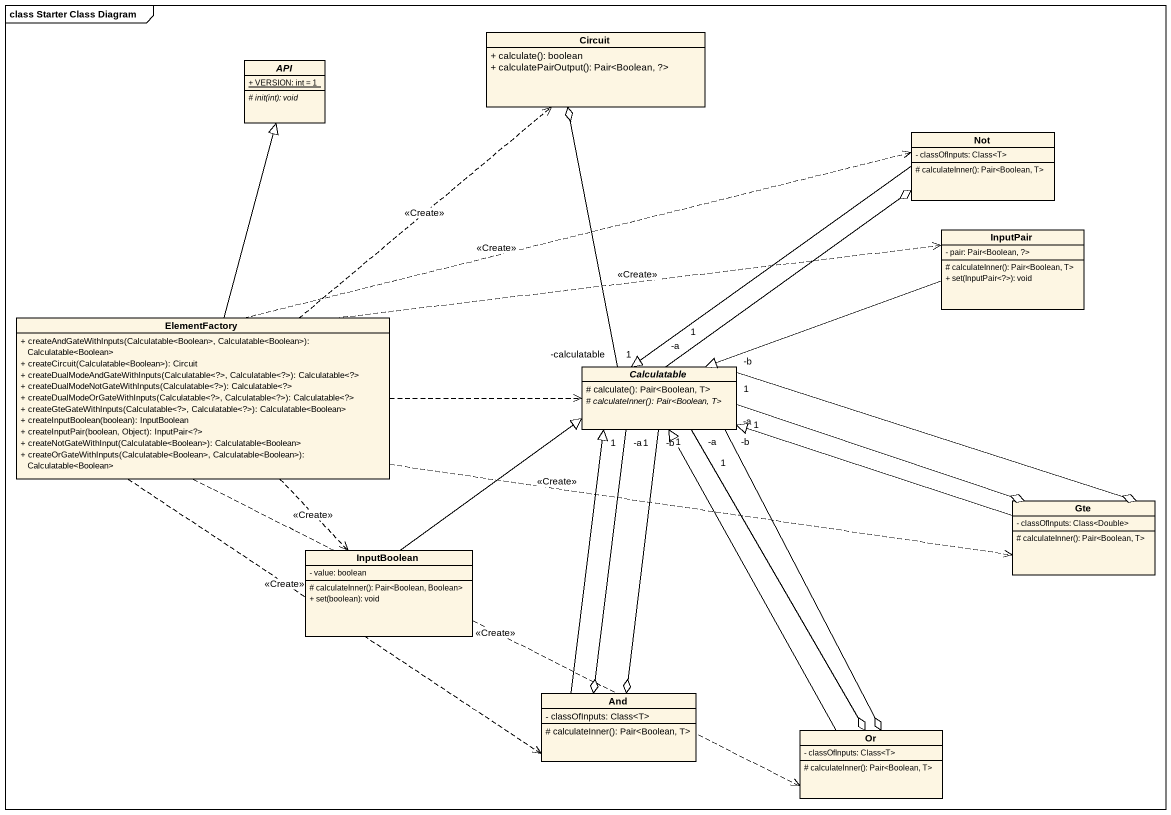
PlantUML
@startuml
mainframe class Starter Class Diagram
hide circle
hide empty members
skinparam classAttributeIconSize 0
class Circuit {
  + calculate(): boolean
  + calculatePairOutput(): Pair<Boolean, ?>
}
abstract class API {
  {static} + VERSION: int = 1
  {abstract} # init(int): void
}
class Not {
  - classOfInputs: Class<T>
  # calculateInner(): Pair<Boolean, T>
}
class InputPair {
  - pair: Pair<Boolean, ?>
  # calculateInner(): Pair<Boolean, T>
  + set(InputPair<?>): void
}
class ElementFactory {
  + createAndGateWithInputs(Calculatable<Boolean>, Calculatable<Boolean>): Calculatable<Boolean>
  + createCircuit(Calculatable<Boolean>): Circuit
  + createDualModeAndGateWithInputs(Calculatable<?>, Calculatable<?>): Calculatable<?>
  + createDualModeNotGateWithInputs(Calculatable<?>): Calculatable<?>
  + createDualModeOrGateWithInputs(Calculatable<?>, Calculatable<?>): Calculatable<?>
  + createGteGateWithInputs(Calculatable<?>, Calculatable<?>): Calculatable<Boolean>
  + createInputBoolean(boolean): InputBoolean
  + createInputPair(boolean, Object): InputPair<?>
  + createNotGateWithInput(Calculatable<Boolean>): Calculatable<Boolean>
  + createOrGateWithInputs(Calculatable<Boolean>, Calculatable<Boolean>): Calculatable<Boolean>
}
abstract class Calculatable {
  # calculate(): Pair<Boolean, T>
  {abstract} # calculateInner(): Pair<Boolean, T>
}
class Gte {
  - classOfInputs: Class<Double>
  # calculateInner(): Pair<Boolean, T>
}
class InputBoolean {
  - value: boolean
  # calculateInner(): Pair<Boolean, Boolean>
  + set(boolean): void
}
class And {
  - classOfInputs: Class<T>
  # calculateInner(): Pair<Boolean, T>
}
class Or {
  - classOfInputs: Class<T>
  # calculateInner(): Pair<Boolean, T>
}
Not --|> Calculatable
InputPair -left-|> Calculatable
ElementFactory .up.> Circuit : <<Create>>
ElementFactory -up-|> API
ElementFactory .right.> Not : <<Create>>
ElementFactory .right.> InputPair : <<Create>>
ElementFactory .right.> Calculatable
ElementFactory .right.> Gte : <<Create>>
ElementFactory ..> InputBoolean : <<Create>>
ElementFactory ..> And : <<Create>>
ElementFactory .right.> Or : <<Create>>
Calculatable "-calculatable\n1" -up-o Circuit
Calculatable "-a\n1" -up-o Not
Calculatable "-b\n1" -right-o Gte
Calculatable "-a\n1" -right-o Gte
Calculatable "-a\n1" --o And
Calculatable "-b\n1" --o And
Calculatable "-a\n1" --o Or
Calculatable "-b\n1" --o Or
Gte -left-|> Calculatable
InputBoolean -up-|> Calculatable
And -up-|> Calculatable
Or -up-|> Calculatable
@enduml
